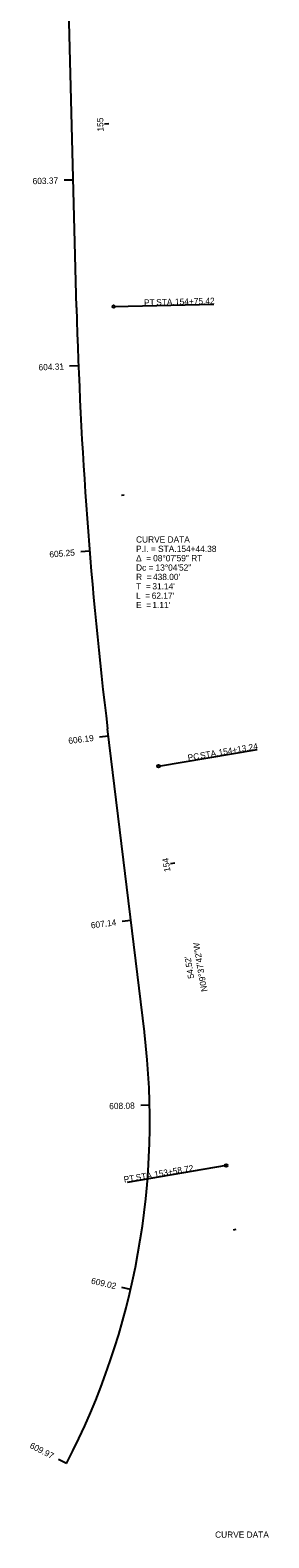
# Model space of a CAD drawing. Extents: x 152338 to 153512, y 329809 to 331515.
# Drawn here: x 152694.9 to 152727.1, y 330215.8 to 330418.7 of the extents above; entities that cross this region are included whole.
import ezdxf

# ---------------------------------------------------------------- set-up
doc = ezdxf.new("R2010")
doc.units = 0
for name, color, linetype in [('GE_P_Alignment_100_Bearings', 7, 'Continuous'), ('GE_P_Alignment_100_Cardinal_Points', 7, 'Continuous'), ('GE_P_Alignment_100_Curve_Data', 7, 'Continuous'), ('GE_P_Alignment_100_Distances', 7, 'Continuous'), ('GE_P_Alignment_100_Stations', 7, 'Continuous'), ('SC_Scratch1', 7, 'Continuous'), ('SH_Text', 7, 'Continuous')]:
    doc.layers.add(name, color=color, linetype=linetype)

msp = doc.modelspace()

# ---------------------------------------------------------------- linework, layer by layer
at = {"layer": 'GE_P_Alignment_100_Cardinal_Points'}
for p, q in [((152706.19, 330381.46), (152719.69, 330381.81)), ((152712.21, 330319.63), (152725.52, 330321.89)), ((152721.33, 330265.88), (152708.02, 330263.62))]:
    msp.add_line(p, q, dxfattribs=at)
for centre in [(152706.19, 330381.46), (152712.21, 330319.63), (152721.33, 330265.88)]:
    msp.add_circle(centre, 0.18, dxfattribs=at)
at = {"layer": 'GE_P_Alignment_100_Stations'}
for p, q in [((152705.55, 330406.04), (152704.95, 330406.02)), ((152707.59, 330356.09), (152707.23, 330356.06)), ((152714.43, 330306.58), (152713.83, 330306.48)), ((152722.64, 330257.26), (152722.28, 330257.21))]:
    msp.add_line(p, q, dxfattribs=at)
at = {"layer": 'SC_Scratch1'}
for p, q in [((152701.19, 330381.36), (152695.26, 330608.53)), ((152710.32, 330283.86), (152705.37, 330324.65))]:
    msp.add_line(p, q, dxfattribs=at)
for centre, radius, start, end in [((153300.99, 330397.02), 600, 181.49511, 186.92749), ((152611.05, 330271.79), 100, 332.6169, 6.9275)]:
    msp.add_arc(centre, radius, start, end, dxfattribs=at)
at = {"layer": 'SH_Text'}
for p, q in [((152700.74, 330398.49), (152699.54, 330398.46)), ((152701.45, 330373.5), (152700.25, 330373.46)), ((152702.95, 330348.55), (152701.75, 330348.45)), ((152705.48, 330323.68), (152704.29, 330323.54)), ((152708.5, 330298.86), (152707.31, 330298.72)), ((152711.03, 330274), (152709.83, 330273.98)), ((152708.47, 330249.2), (152707.3, 330249.47)), ((152699.85, 330225.8), (152698.78, 330226.35))]:
    msp.add_line(p, q, dxfattribs=at)

# ---------------------------------------------------------------- texts
at = {"layer": 'GE_P_Alignment_100_Bearings'}
msp.add_text('N09°37\'42"W', height=0.84, rotation=99.6283, dxfattribs=at).set_placement((152718.81, 330289.35))
at = {"layer": 'GE_P_Alignment_100_Cardinal_Points'}
for s, rotation, p in [('154+75.42', 1.4951, (152714.45, 330381.69)), ('PT', 1.4951, (152710.29, 330381.58)), (' STA. ', 1.4951, (152711.61, 330381.62)), (' STA. ', 9.6283, (152717.58, 330320.56)), ('154+13.24', 9.6283, (152720.38, 330321.03)), ('PC', 9.6283, (152716.23, 330320.33)), (' STA. ', 9.6283, (152708.93, 330263.79)), ('153+58.72', 9.6283, (152711.72, 330264.26)), ('PT', 9.6283, (152707.62, 330263.57))]:
    msp.add_text(s, height=0.84, rotation=rotation, dxfattribs=at).set_placement(p)
at = {"layer": 'GE_P_Alignment_100_Curve_Data'}
for s, p in [('CURVE DATA', (152709.2, 330349.71)), ('P.I. = STA. ', (152709.2, 330348.45)), ('154+44.38', (152714.68, 330348.45)), ('Δ  = ', (152709.2, 330347.19)), ('Dc = ', (152709.2, 330345.93)), ('08°07\'59" RT', (152711.5, 330347.19)), ('13°04\'52"', (152711.82, 330345.93)), ('T  = ', (152709.2, 330343.41)), ('R  = ', (152709.2, 330344.67)), ("31.14'", (152711.4, 330343.41)), ("438.00'", (152711.48, 330344.67)), ('L  = ', (152709.2, 330342.15)), ("62.17'", (152711.31, 330342.15)), ('E  = ', (152709.2, 330340.89)), ("1.11'", (152711.4, 330340.89)), ('CURVE DATA', (152719.84, 330215.8))]:
    msp.add_text(s, height=0.84, dxfattribs=at).set_placement(p)
at = {"layer": 'GE_P_Alignment_100_Distances'}
msp.add_text("54.52'", height=0.84, rotation=99.6283, dxfattribs=at).set_placement((152717.04, 330291.11))
at = {"layer": 'GE_P_Alignment_100_Stations'}
for s, rotation, p in [('155', 91.4951, (152704.83, 330405.03)), ('154', 99.6283, (152713.85, 330305.48))]:
    msp.add_text(s, height=0.84, rotation=rotation, dxfattribs=at).set_placement(p)
at = {"layer": 'SH_Text'}
for s, rotation, p in [('603.37', 1.4951, (152695.29, 330397.93)), ('604.31', 2.246, (152696.09, 330372.87)), ('605.25', 4.6334, (152697.57, 330347.69)), ('606.19', 6.9275, (152700.14, 330322.61)), ('607.14', 6.9275, (152703.17, 330297.79)), ('608.08', 1.2648, (152705.6, 330273.46)), ('609.02', 346.9408, (152703.09, 330250.01)), ('609.97', 332.6169, (152694.81, 330227.94))]:
    msp.add_text(s, height=0.84, rotation=rotation, dxfattribs=at).set_placement(p)

doc.saveas('drawing.dxf')
